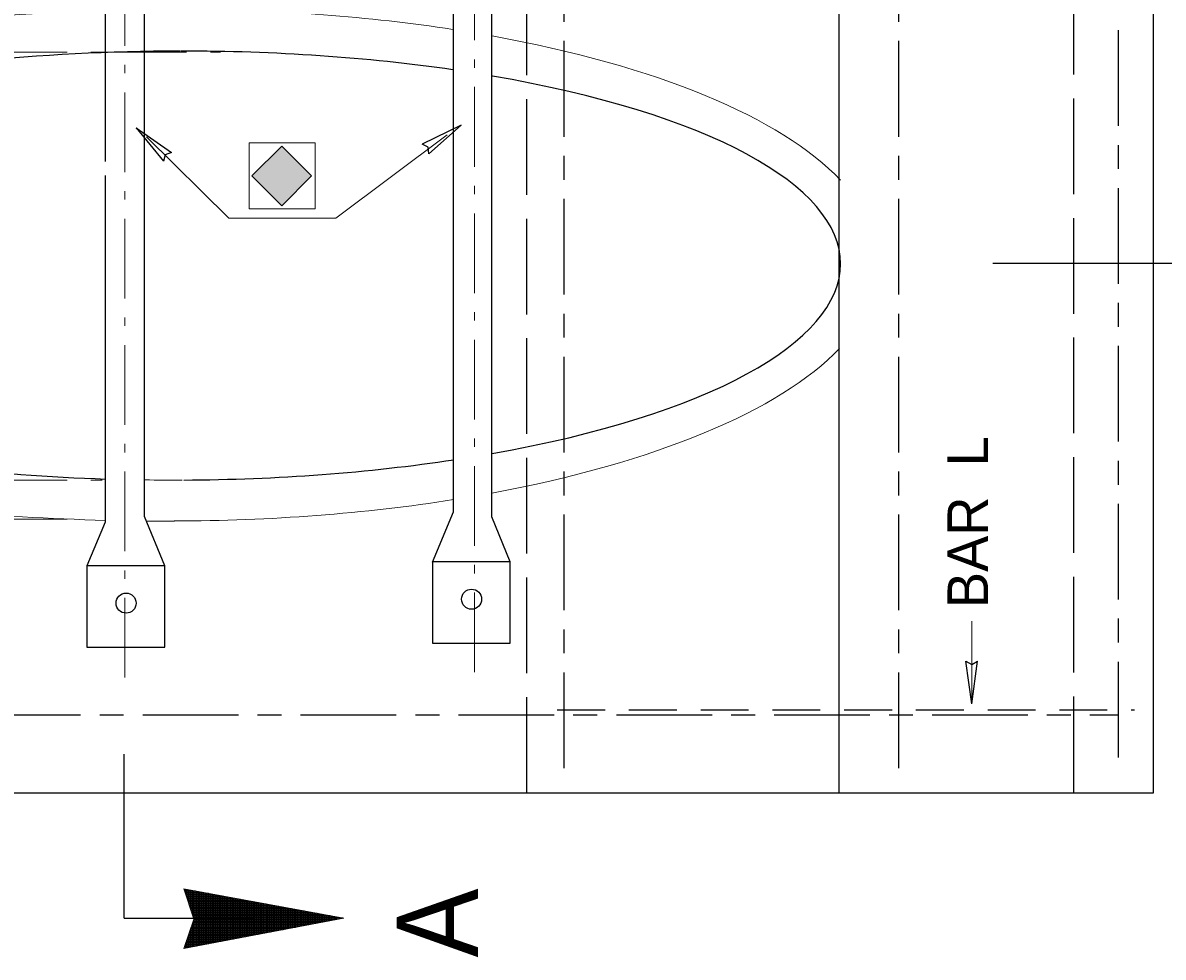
# Model space of a CAD drawing. Extents: x -48 to 160, y -9 to 186.
# Drawn here: x 55.09 to 68.68, y 16.01 to 27.14 of the extents above; entities that cross this region are included whole.
import ezdxf

# ---------------------------------------------------------------- set-up
doc = ezdxf.new("R2010")
doc.units = 0
doc.header["$LTSCALE"] = 0.19
for name, pattern in [('DOT_DASHED', [7.7, 5, -1.2, 0.3, -1.2]), ('LONG_DASH_SHORT_DASH', [9.9, 6, -1.2, 1.5, -1.2]), ('LONG_DASHED', [7.5, 6, -1.5]), ('MEDIUM_DASHED', [4.5, 3, -1.5])]:
    doc.linetypes.add(name, pattern=pattern)
doc.layers.add('1', color=7, linetype='Continuous', lineweight=13)

msp = doc.modelspace()

# ---------------------------------------------------------------- hatches: boundary and pattern name
at = {"layer": '1'}
msp.add_hatch(color=256, dxfattribs=at).paths.add_polyline_path([(58.1717, 24.9614), (57.8173, 25.3157), (58.1717, 25.6702), (58.526, 25.3157)])

# ---------------------------------------------------------------- linework, layer by layer
at = {"layer": '1', "lineweight": 25}
for p, q in [((68.5609, 17.9662), (68.5609, 39.5965)), ((64.8162, 17.9662), (64.8162, 29.5327)), ((60.2187, 21.3141), (60.2187, 28.5942)), ((60.6752, 21.2553), (60.6752, 28.5942)), ((56.0715, 25.4862), (56.0715, 28.5177)), ((56.5372, 21.2584), (56.5372, 28.4988)), ((56.4372, 25.8894), (56.8599, 25.5941)), ((56.4372, 25.8894), (56.7646, 25.491)), ((60.3104, 25.9212), (59.8471, 25.6947)), ((60.3104, 25.9212), (59.9253, 25.5782)), ((56.0715, 21.1963), (56.0715, 25.3194)), ((70.0233, 24.2727), (66.6442, 24.2727)), ((56.7771, 20.6713), (56.5372, 21.2584)), ((59.9692, 20.7155), (60.2187, 21.3141)), ((60.8939, 20.7169), (60.6752, 21.2553)), ((55.8522, 20.6723), (56.0715, 21.1963)), ((66.394, 19.0243), (66.3238, 19.5352)), ((66.394, 19.0243), (66.4642, 19.5352)), ((56.2963, 16.4709), (56.2963, 18.4272)), ((38.7987, 17.9662), (68.5609, 17.9662)), ((64.5032, 17.9662), (64.6448, 17.9662)), ((56.2963, 16.4709), (57.8444, 16.4709))]:
    msp.add_line(p, q, dxfattribs=at)
at = {"layer": '1', "linetype": 'LONG_DASHED', "lineweight": 25}
for p, q in [((61.0911, 17.9662), (61.0911, 39.3791)), ((67.6097, 17.9746), (67.6097, 37.58))]:
    msp.add_line(p, q, dxfattribs=at)
at = {"layer": '1', "linetype": 'LONG_DASH_SHORT_DASH', "lineweight": 25}
for p, q in [((61.538, 18.2599), (61.538, 39.0372)), ((68.1416, 18.3878), (68.1416, 37.1892)), ((65.5253, 18.2599), (65.5253, 29.7703)), ((39.5873, 18.8955), (68.1416, 18.8955))]:
    msp.add_line(p, q, dxfattribs=at)
at = {"layer": '1', "linetype": 'DOT_DASHED'}
for p, q in [((56.3041, 19.3381), (56.3041, 37.5106)), ((60.4701, 19.4024), (60.4701, 37.6362))]:
    msp.add_line(p, q, dxfattribs=at)
at = {"layer": '1', "linetype": 'LONG_DASHED'}
for p, q in [((38.7987, 26.7927), (57.4443, 26.7927)), ((38.7987, 21.6915), (56.0322, 21.6915)), ((38.7987, 21.2258), (55.6857, 21.2258))]:
    msp.add_line(p, q, dxfattribs=at)
at = {"layer": '1'}
for p, q in [((57.5413, 24.8143), (56.5621, 25.7807)), ((66.3937, 20.0124), (66.3937, 19.0242)), ((57.0103, 16.8098), (57.0691, 16.8098)), ((57.0108, 16.8207), (57.0108, 16.8089)), ((57.015, 16.7959), (57.146, 16.7959)), ((57.0198, 16.7819), (57.222, 16.7819)), ((57.0242, 16.768), (57.2982, 16.768)), ((57.0245, 16.818), (57.0245, 16.7665)), ((57.029, 16.7538), (57.3745, 16.7538)), ((57.0334, 16.7399), (57.4508, 16.7399)), ((57.0382, 16.7259), (57.5271, 16.7259)), ((57.0388, 16.8153), (57.0388, 16.7244)), ((57.0527, 16.813), (57.0527, 16.6822)), ((57.0666, 16.8104), (57.0666, 16.6398)), ((57.0806, 16.8076), (57.0806, 16.5977)), ((57.0946, 16.8053), (57.0946, 16.5553)), ((57.1087, 16.8028), (57.1087, 16.5132)), ((57.1223, 16.8002), (57.1223, 16.4709)), ((57.1365, 16.7978), (57.1365, 16.1354)), ((57.1506, 16.7952), (57.1506, 16.1383)), ((57.1645, 16.7922), (57.1645, 16.1409)), ((57.1785, 16.7899), (57.1785, 16.1433)), ((57.1924, 16.7874), (57.1924, 16.1461)), ((57.2065, 16.7847), (57.2065, 16.1487)), ((57.2202, 16.7824), (57.2202, 16.1516)), ((57.2342, 16.7797), (57.2342, 16.1539)), ((57.2481, 16.7772), (57.2481, 16.1567)), ((57.2623, 16.7748), (57.2623, 16.1591)), ((57.2759, 16.7719), (57.2759, 16.1621)), ((57.2902, 16.7693), (57.2902, 16.1648)), ((57.3038, 16.767), (57.3038, 16.1672)), ((57.3179, 16.764), (57.3179, 16.17)), ((57.3318, 16.7619), (57.3318, 16.1724)), ((57.346, 16.7592), (57.346, 16.1752)), ((57.3601, 16.7567), (57.3601, 16.1777)), ((57.3738, 16.7542), (57.3738, 16.1807)), ((57.3879, 16.7517), (57.3879, 16.1832)), ((57.4017, 16.7488), (57.4017, 16.1857)), ((57.4157, 16.7463), (57.4157, 16.1884)), ((57.4297, 16.7438), (57.4297, 16.191)), ((57.4436, 16.7411), (57.4436, 16.1938)), ((57.4579, 16.7387), (57.4579, 16.1964)), ((57.4717, 16.7362), (57.4717, 16.1991)), ((57.4857, 16.7336), (57.4857, 16.2015)), ((57.4995, 16.7312), (57.4995, 16.2045)), ((57.5137, 16.7283), (57.5137, 16.2072)), ((57.5275, 16.7259), (57.5275, 16.2097)), ((57.5415, 16.7233), (57.5415, 16.2124)), ((57.5558, 16.7208), (57.5558, 16.2152)), ((57.5695, 16.7182), (57.5695, 16.2175)), ((57.5836, 16.7157), (57.5836, 16.2202)), ((57.0427, 16.7121), (57.6032, 16.7121)), ((57.0473, 16.698), (57.6796, 16.698)), ((57.0519, 16.6841), (57.7561, 16.6841)), ((57.0567, 16.6702), (57.8322, 16.6702)), ((57.0614, 16.6562), (57.9084, 16.6562)), ((57.0658, 16.6422), (57.9848, 16.6422)), ((57.0705, 16.6282), (58.061, 16.6282)), ((57.0751, 16.6144), (58.1373, 16.6144)), ((57.0799, 16.6002), (58.2134, 16.6002)), ((57.0845, 16.5862), (58.2897, 16.5862)), ((57.5974, 16.7132), (57.5974, 16.223)), ((57.6114, 16.7108), (57.6114, 16.2255)), ((57.6254, 16.7078), (57.6254, 16.2282)), ((57.6392, 16.7053), (57.6392, 16.2309)), ((57.6533, 16.7031), (57.6533, 16.2335)), ((57.6672, 16.7003), (57.6672, 16.2362)), ((57.6811, 16.6979), (57.6811, 16.2388)), ((57.6952, 16.6952), (57.6952, 16.2414)), ((57.7091, 16.6926), (57.7091, 16.2442)), ((57.723, 16.6902), (57.723, 16.2468)), ((57.7369, 16.6877), (57.7369, 16.2493)), ((57.7512, 16.6849), (57.7512, 16.2521)), ((57.7652, 16.6824), (57.7652, 16.2547)), ((57.7791, 16.6799), (57.7791, 16.2574)), ((57.7929, 16.6773), (57.7929, 16.2601)), ((57.807, 16.6749), (57.807, 16.2626)), ((57.8208, 16.6723), (57.8208, 16.2654)), ((57.8348, 16.6695), (57.8348, 16.2678)), ((57.8488, 16.6672), (57.8488, 16.2707)), ((57.8629, 16.6643), (57.8629, 16.2733)), ((57.8768, 16.6619), (57.8768, 16.2761)), ((57.8908, 16.6593), (57.8908, 16.2787)), ((57.9047, 16.6567), (57.9047, 16.2812)), ((57.9187, 16.6543), (57.9187, 16.284)), ((57.9327, 16.6518), (57.9327, 16.2863)), ((57.9468, 16.6491), (57.9468, 16.2892)), ((57.9606, 16.6467), (57.9606, 16.2918)), ((57.9748, 16.644), (57.9748, 16.2943)), ((57.9886, 16.6412), (57.9886, 16.2971)), ((58.0026, 16.6389), (58.0026, 16.2999)), ((58.0165, 16.6364), (58.0165, 16.3025)), ((58.0303, 16.6339), (58.0303, 16.305)), ((58.0443, 16.6314), (58.0443, 16.3079)), ((58.0583, 16.6286), (58.0583, 16.3102)), ((58.0723, 16.6264), (58.0723, 16.3133)), ((58.0862, 16.6237), (58.0862, 16.3157)), ((58.1003, 16.6209), (58.1003, 16.3182)), ((58.1142, 16.6187), (58.1142, 16.3211)), ((58.1283, 16.6158), (58.1283, 16.3236)), ((58.1421, 16.6133), (58.1421, 16.3262)), ((58.1562, 16.611), (58.1562, 16.329)), ((58.1704, 16.6082), (58.1704, 16.3316)), ((58.1841, 16.6057), (58.1841, 16.3343)), ((58.1983, 16.6032), (58.1983, 16.3367)), ((58.2122, 16.6005), (58.2122, 16.3392)), ((58.2261, 16.5981), (58.2261, 16.3422)), ((58.24, 16.5956), (58.24, 16.3448)), ((58.254, 16.5929), (58.254, 16.3476)), ((58.2677, 16.5904), (58.2677, 16.3502)), ((58.2819, 16.5878), (58.2819, 16.3528)), ((58.2959, 16.5853), (58.2959, 16.3556)), ((58.3098, 16.5828), (58.3098, 16.3582)), ((58.3239, 16.5802), (58.3239, 16.3606)), ((57.0889, 16.5723), (58.3661, 16.5723)), ((57.0938, 16.5583), (58.4424, 16.5583)), ((57.0983, 16.5443), (58.5186, 16.5443)), ((57.1028, 16.5302), (58.5952, 16.5302)), ((57.1071, 16.5165), (58.6715, 16.5165)), ((57.1118, 16.5024), (58.7477, 16.5024)), ((57.1167, 16.4885), (58.824, 16.4885)), ((57.1209, 16.4467), (58.7762, 16.4467)), ((57.1212, 16.4746), (58.9, 16.4746)), ((57.1223, 16.4518), (57.1223, 16.1328)), ((57.1257, 16.4607), (58.8501, 16.4607)), ((58.3377, 16.5774), (58.3377, 16.3633)), ((58.3519, 16.5752), (58.3519, 16.366)), ((58.3656, 16.5723), (58.3656, 16.3687)), ((58.3798, 16.5697), (58.3798, 16.3712)), ((58.3938, 16.5675), (58.3938, 16.3738)), ((58.4078, 16.5648), (58.4078, 16.3767)), ((58.4216, 16.5621), (58.4216, 16.3791)), ((58.4355, 16.5596), (58.4355, 16.3821)), ((58.4495, 16.5571), (58.4495, 16.3848)), ((58.4633, 16.5545), (58.4633, 16.3871)), ((58.4774, 16.552), (58.4774, 16.3899)), ((58.4914, 16.5495), (58.4914, 16.3926)), ((58.5054, 16.5468), (58.5054, 16.3951)), ((58.5193, 16.5443), (58.5193, 16.398)), ((58.5334, 16.5418), (58.5334, 16.4006)), ((58.5472, 16.5392), (58.5472, 16.4035)), ((58.5613, 16.5364), (58.5613, 16.4057)), ((58.5752, 16.5343), (58.5752, 16.4083)), ((58.5892, 16.5314), (58.5892, 16.4111)), ((58.6032, 16.5288), (58.6032, 16.4138)), ((58.6172, 16.5263), (58.6172, 16.4166)), ((58.6312, 16.5242), (58.6312, 16.4191)), ((58.6451, 16.5212), (58.6451, 16.422)), ((58.659, 16.5188), (58.659, 16.4242)), ((58.6729, 16.5162), (58.6729, 16.4271)), ((58.6869, 16.5135), (58.6869, 16.4295)), ((58.7011, 16.5109), (58.7011, 16.4324)), ((58.7151, 16.5086), (58.7151, 16.4349)), ((58.7291, 16.5057), (58.7291, 16.4379)), ((58.7429, 16.5034), (58.7429, 16.4403)), ((58.7569, 16.5008), (58.7569, 16.4427)), ((58.7707, 16.4984), (58.7707, 16.4457)), ((58.7847, 16.4958), (58.7847, 16.4481)), ((58.799, 16.4929), (58.799, 16.4511)), ((58.8129, 16.4907), (58.8129, 16.4536)), ((58.8266, 16.4879), (58.8266, 16.4561)), ((58.8407, 16.4854), (58.8407, 16.459)), ((58.8547, 16.4828), (58.8547, 16.4613)), ((58.8686, 16.4806), (58.8686, 16.4643)), ((58.8825, 16.4777), (58.8825, 16.4668)), ((58.8966, 16.4753), (58.8966, 16.4694)), ((58.9107, 16.4728), (58.9107, 16.4722)), ((57.0724, 16.307), (58.0401, 16.307)), ((57.0774, 16.321), (58.1137, 16.321)), ((57.0806, 16.3302), (57.0806, 16.1248)), ((57.0822, 16.3349), (58.1877, 16.3349)), ((57.0869, 16.3487), (58.2612, 16.3487)), ((57.0919, 16.3628), (58.3348, 16.3628)), ((57.0946, 16.3708), (57.0946, 16.1276)), ((57.0968, 16.3767), (58.4085, 16.3767)), ((57.1017, 16.3908), (58.4817, 16.3908)), ((57.1063, 16.4046), (58.5555, 16.4046)), ((57.1087, 16.4111), (57.1087, 16.1301)), ((57.1112, 16.4187), (58.6292, 16.4187)), ((57.1159, 16.4328), (58.7025, 16.4328)), ((57.029, 16.1809), (57.3775, 16.1809)), ((57.0339, 16.1952), (57.4512, 16.1952)), ((57.0388, 16.2092), (57.525, 16.2092)), ((57.0388, 16.2092), (57.0388, 16.1169)), ((57.0437, 16.2231), (57.5983, 16.2231)), ((57.0484, 16.2372), (57.6719, 16.2372)), ((57.0527, 16.2496), (57.0527, 16.1196)), ((57.0532, 16.251), (57.7457, 16.251)), ((57.0582, 16.265), (57.8195, 16.265)), ((57.0628, 16.2788), (57.8931, 16.2788)), ((57.0666, 16.2898), (57.0666, 16.1222)), ((57.0677, 16.2928), (57.9667, 16.2928)), ((57.005, 16.1112), (57.0094, 16.1112)), ((57.0098, 16.1252), (57.0833, 16.1252)), ((57.0108, 16.1283), (57.0108, 16.1116)), ((57.0146, 16.1392), (57.1567, 16.1392)), ((57.0192, 16.1531), (57.2306, 16.1531)), ((57.0242, 16.1672), (57.3038, 16.1672)), ((57.0245, 16.1687), (57.0245, 16.1143))]:
    msp.add_line(p, q, dxfattribs=at)
at = {"layer": '1', "linetype": 'MEDIUM_DASHED', "lineweight": 25}
msp.add_line((61.4547, 18.9559), (68.3356, 18.9559), dxfattribs=at)
at = {"layer": '1'}
msp.add_lwpolyline([(57.5413, 24.8143), (58.8153, 24.8143), (60.1429, 25.8067)], dxfattribs=at)
for points in [[(58.5718, 24.9233), (57.7827, 24.9233), (57.7827, 25.7124), (58.5718, 25.7124)], [(58.1717, 24.9614), (57.8173, 25.3157), (58.1717, 25.6702), (58.526, 25.3157)], [(57.0048, 16.1104), (58.9121, 16.4722), (57.0067, 16.8214), (57.1257, 16.4611)]]:
    msp.add_lwpolyline(points, close=True, dxfattribs=at)
at = {"layer": '1', "lineweight": 25}
for points in [[(59.9253, 25.5782), (59.9187, 25.6591), (59.8471, 25.6947)], [(56.8599, 25.5941), (56.7828, 25.5688), (56.7646, 25.491)], [(66.3238, 19.5352), (66.3948, 19.4958), (66.4642, 19.5352)]]:
    msp.add_lwpolyline(points, dxfattribs=at)
for points in [[(55.8513, 19.7018), (56.7771, 19.7018), (56.7771, 20.6707), (55.8513, 20.6707)], [(59.9688, 19.7482), (60.8947, 19.7482), (60.8947, 20.7171), (59.9688, 20.7171)]]:
    msp.add_lwpolyline(points, close=True, dxfattribs=at)
for centre in [(60.4345, 20.2725), (56.317, 20.2261)]:
    msp.add_circle(centre, 0.1197, dxfattribs=at)
at = {"layer": '1'}
for major_axis, ratio, start_param, end_param in [((-9.8342, 0), 0.309821, 4.6994396, 5.2031843), ((8.3698, 0.0245), 0.364542, 1.1658329, 1.5532389), ((8.3698, 0.0245), 0.364542, 0.3323618, 1.1042887), ((8.3698, 0.0245), 0.363557, 5.176349, 5.9447649), ((7.9091, 0.0232), 0.323138, 4.6631106, 4.7195973), ((-9.8342, 0), 0.309821, 1.0772589, 1.484517), ((8.3698, 0.0245), 0.363557, 4.7073443, 5.1163245), ((-9.8342, 0), 0.309821, 1.5341908, 1.5681058)]:
    msp.add_ellipse((56.9224, 24.2478), major_axis=major_axis, ratio=ratio, start_param=start_param, end_param=end_param, dxfattribs=at)
at = {"layer": '1', "lineweight": 25}
for start_param, end_param in [(1.5650687, 2.1971528), (1.1409598, 1.5639216), (5.2064881, 7.357661), (4.0847741, 4.6042466), (4.7217499, 5.1420523)]:
    msp.add_ellipse((56.9224, 24.2478), major_axis=(7.9091, 0.0232), ratio=0.323138, start_param=start_param, end_param=end_param, dxfattribs=at)

# ---------------------------------------------------------------- texts
at = {"layer": '1'}
msp.add_text('BAR  L', height=0.484, rotation=90, dxfattribs=at).set_placement((66.5892, 20.1658))
at = {"layer": '1', "width": 0.95}
msp.add_text('A', height=0.9679, rotation=90, dxfattribs=at).set_placement((60.509, 16.0047))

doc.saveas('drawing.dxf')
